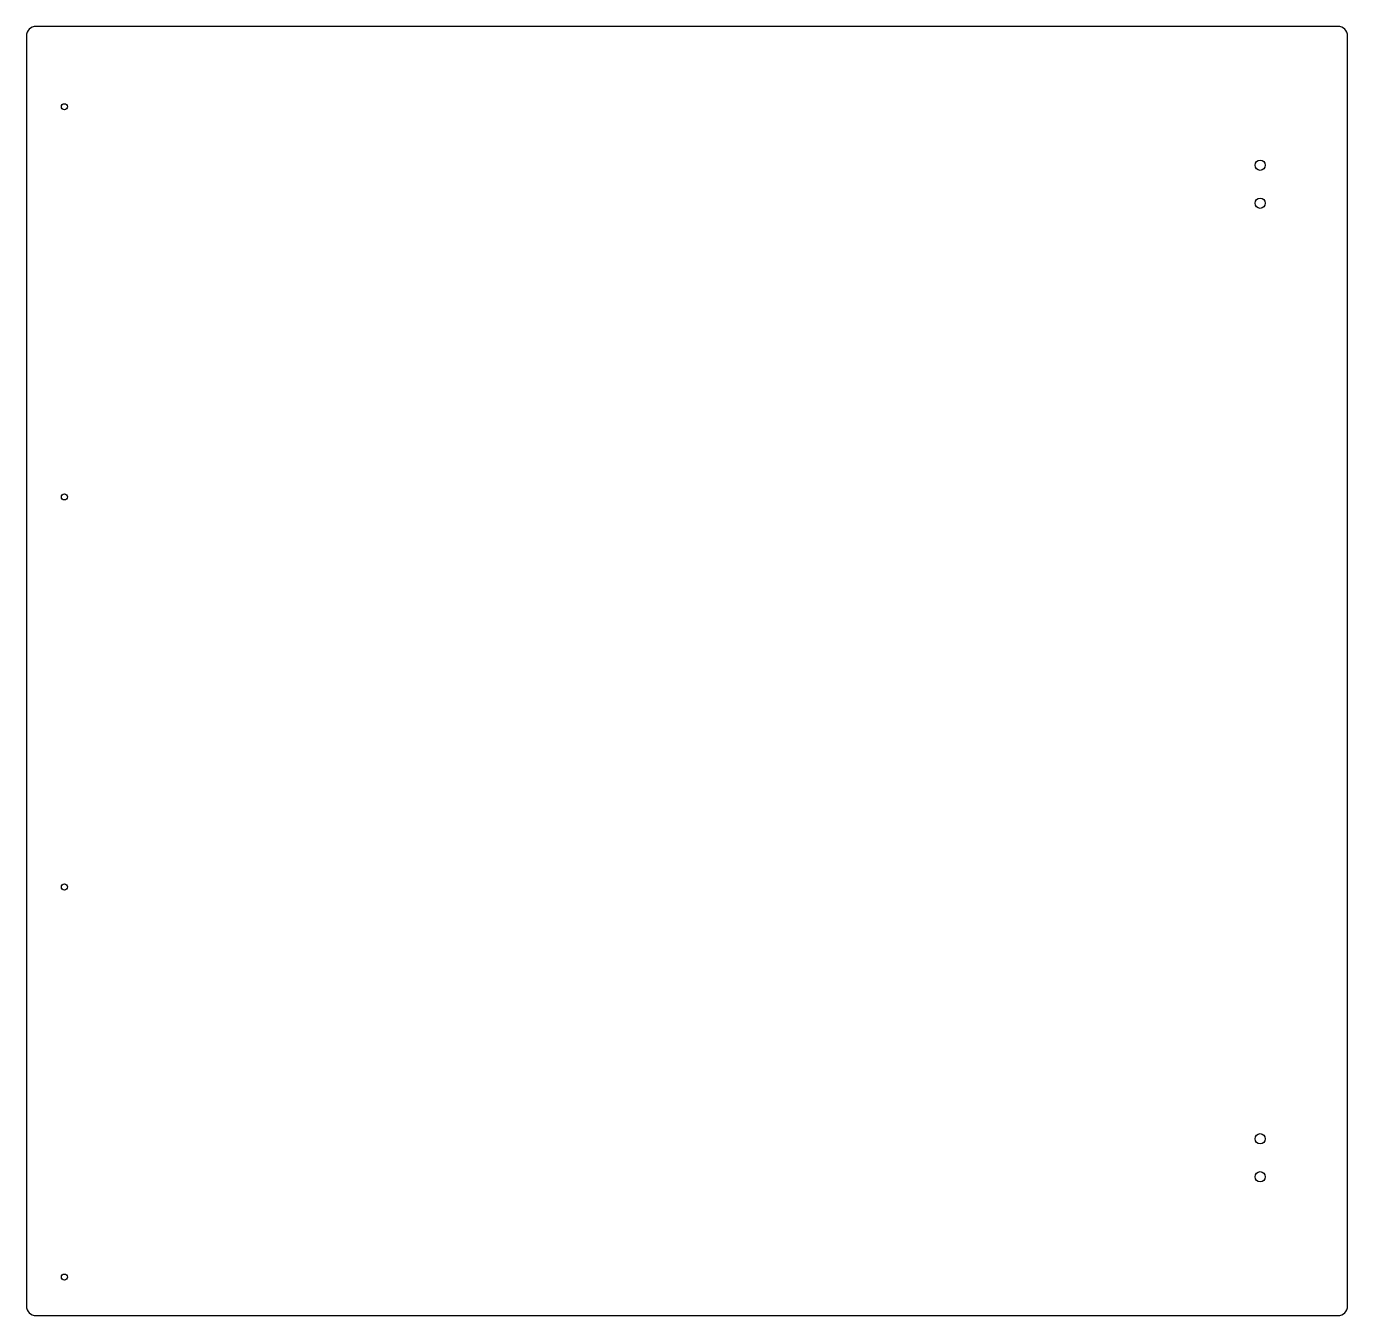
# Model space of a CAD drawing. Header units: millimetres. Extents: x 0 to 695, y -678 to 0.
import ezdxf

# ---------------------------------------------------------------- set-up
doc = ezdxf.new("R2010")
doc.units = ezdxf.units.MM

msp = doc.modelspace()

# ---------------------------------------------------------------- linework, layer by layer
at = {"color": 7, "linetype": 'Continuous', "lineweight": 25}
for p, q in [((690, 0), (5, 0)), ((0, -5), (0, -673)), ((695, -673), (695, -5)), ((5, -678), (690, -678))]:
    msp.add_line(p, q, dxfattribs=at)
for centre, radius in [((20, -42.25), 1.6), ((649, -73), 2.7), ((649, -93), 2.7), ((20, -247.42), 1.6), ((20, -452.58), 1.6), ((649, -585), 2.7), ((649, -605), 2.7), ((20, -657.75), 1.6)]:
    msp.add_circle(centre, radius, dxfattribs=at)
for centre, start, end in [((5, -5), 90, 180), ((690, -5), 0, 90), ((5, -673), 180, 270), ((690, -673), 270, 0)]:
    msp.add_arc(centre, 5, start, end, dxfattribs=at)

doc.saveas('drawing.dxf')
